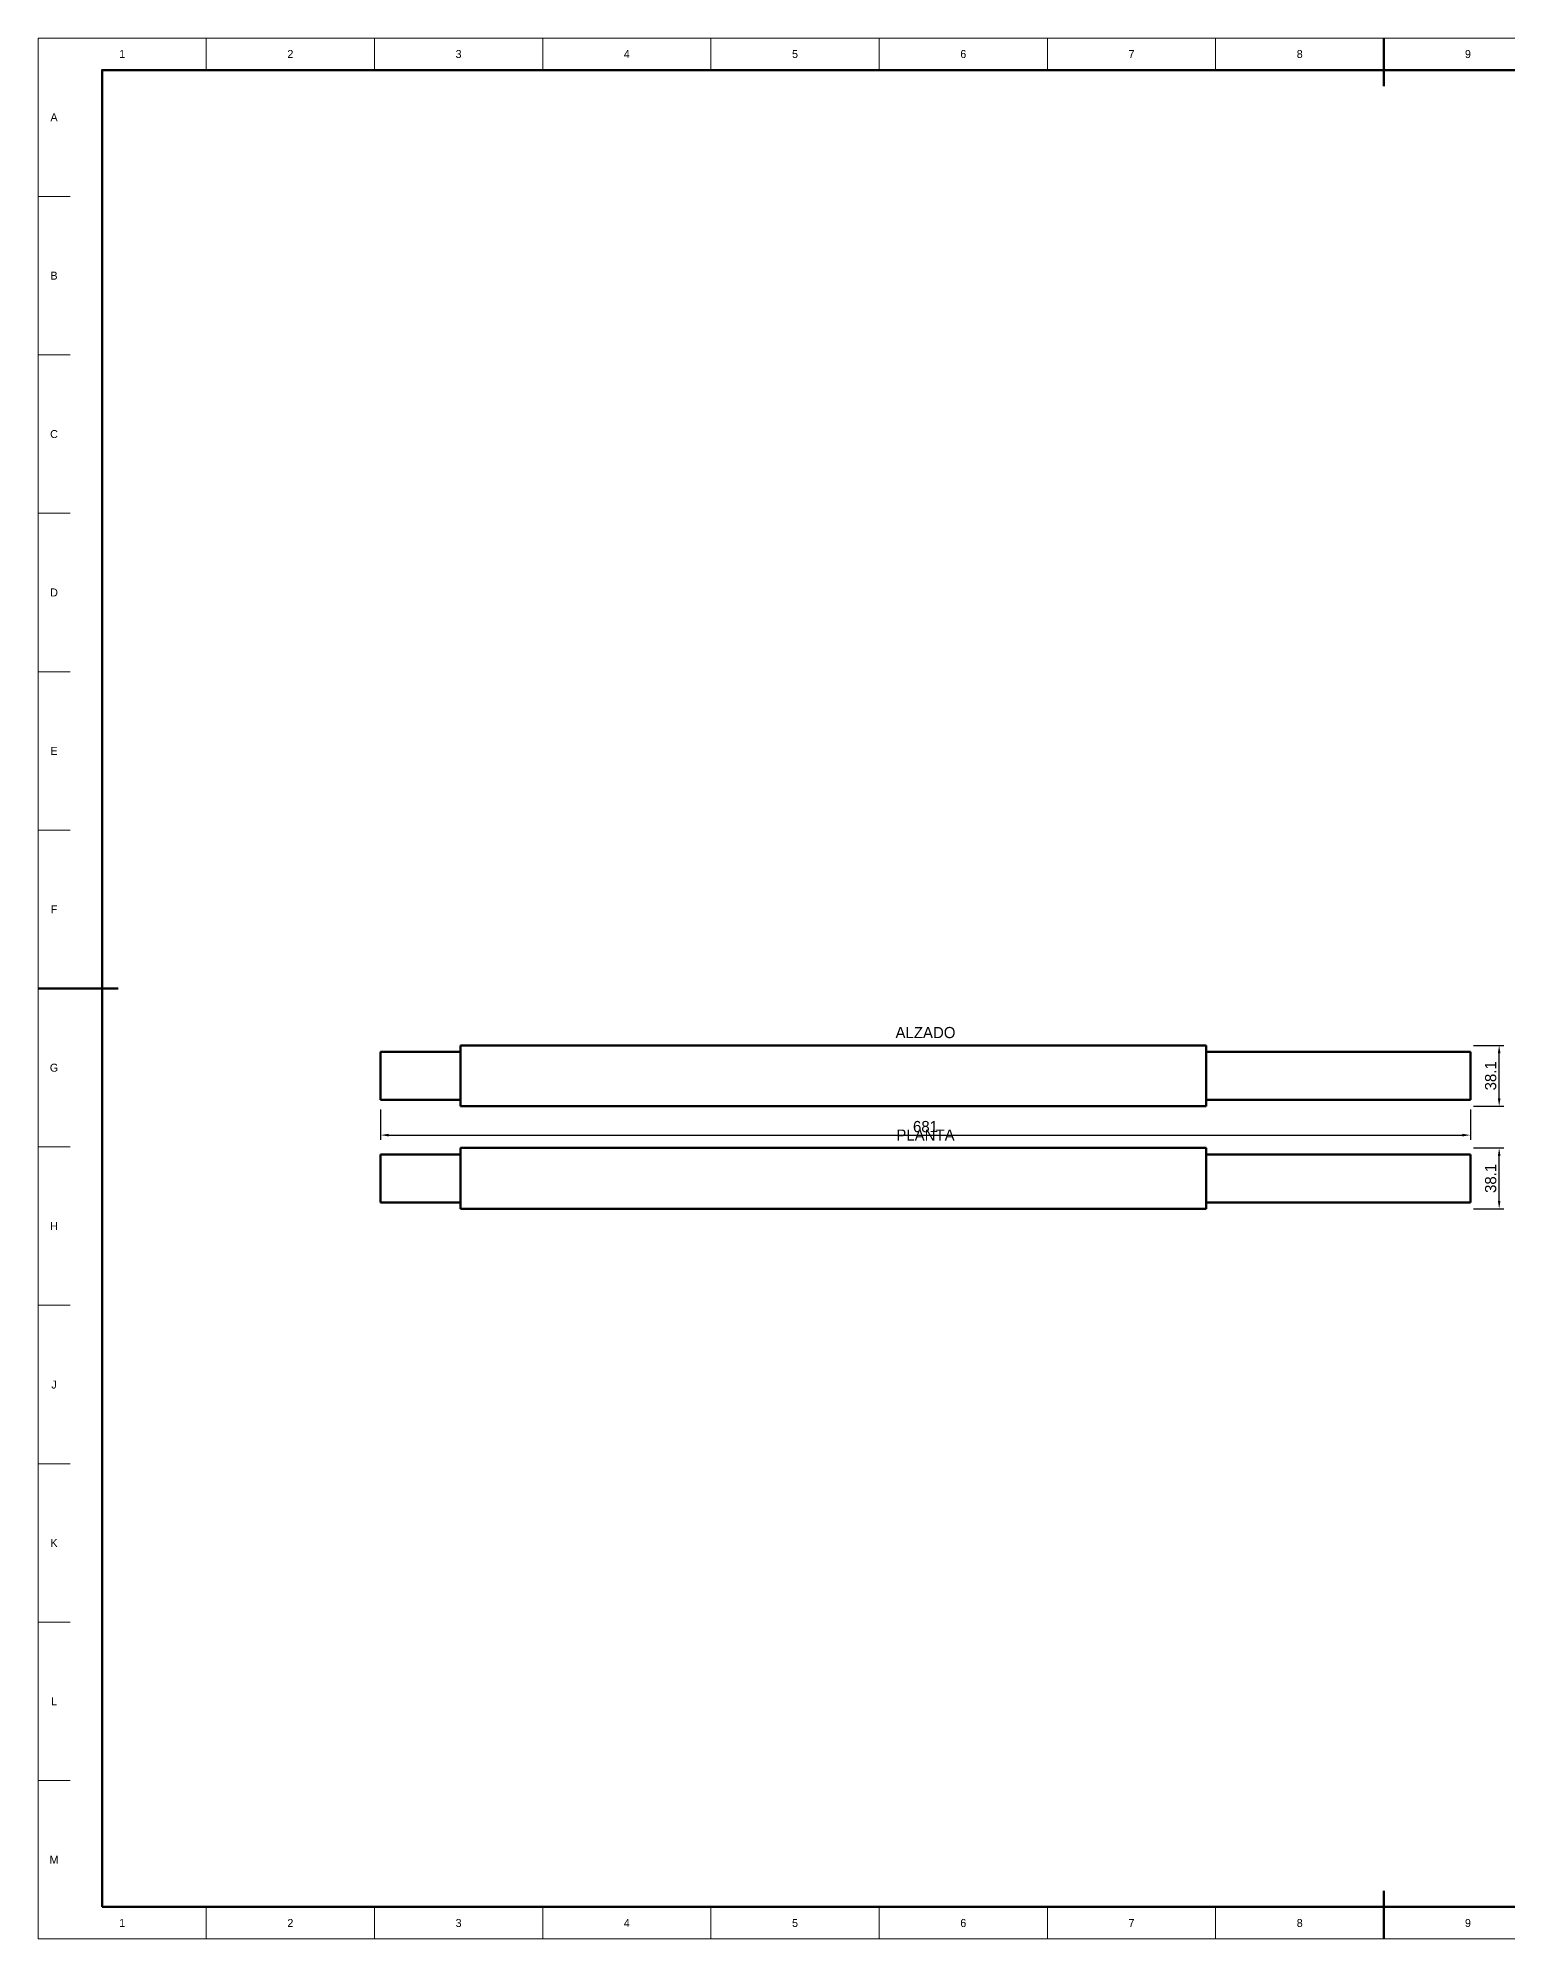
# Model space of a CAD drawing. Header units: millimetres. Extents: x 0 to 1682, y 0 to 1188.
# Drawn here: x 0 to 919, y 0 to 1188 of the extents above; entities that cross this region are included whole.
import ezdxf
from ezdxf.enums import TextEntityAlignment as Align

# ---------------------------------------------------------------- set-up
doc = ezdxf.new("R2010")
doc.units = ezdxf.units.MM
doc.linetypes.add('DASHED', pattern=[1.524, 1.27, -0.254])
for name, color, linetype, lineweight in [('COTAS', 7, 'CONTINUOUS', 25), ('FINA', 7, 'CONTINUOUS', 18), ('NORMA', 7, 'CONTINUOUS', 70), ('OCULTA', 8, 'DASHED', 25), ('TEXTO', 7, 'CONTINUOUS', 25), ('VISIBLE', 7, 'CONTINUOUS', 50)]:
    doc.layers.add(name, color=color, linetype=linetype, lineweight=lineweight)
doc.dimstyles.new('F3D_2000', dxfattribs={"dimtxt": 7, "dimasz": 5, "dimexe": 3, "dimexo": 2, "dimgap": 1.8, "dimtad": 1, "dimdec": 1, "dimdsep": 46, "dimcen": 2.5, "dimazin": 3, "dimtfac": 1, "dimtmove": 0, "dimatfit": 3})

msp = doc.modelspace()

# ---------------------------------------------------------------- linework, layer by layer
at = {"layer": 'FINA'}
for p, q in [((105.12, 1168), (105.12, 1188)), ((210.25, 1168), (210.25, 1188)), ((315.38, 1168), (315.38, 1188)), ((420.5, 1168), (420.5, 1188)), ((525.62, 1168), (525.62, 1188)), ((630.75, 1168), (630.75, 1188)), ((735.88, 1168), (735.88, 1188)), ((841, 1168), (841, 1188)), ((0, 1089), (20, 1089)), ((0, 990), (20, 990)), ((0, 891), (20, 891)), ((0, 792), (20, 792)), ((0, 693), (20, 693)), ((0, 594), (20, 594)), ((0, 495), (20, 495)), ((0, 396), (20, 396)), ((0, 297), (20, 297)), ((0, 198), (20, 198)), ((0, 99), (20, 99)), ((105.12, 0), (105.12, 20)), ((210.25, 0), (210.25, 20)), ((315.38, 0), (315.38, 20)), ((420.5, 0), (420.5, 20)), ((525.62, 0), (525.62, 20)), ((630.75, 0), (630.75, 20)), ((735.88, 0), (735.88, 20)), ((841, 0), (841, 20))]:
    msp.add_line(p, q, dxfattribs=at)
msp.add_lwpolyline([(0, 0), (1682, 0), (1682, 1188), (0, 1188)], close=True, dxfattribs=at)
at = {"layer": 'NORMA'}
for p, q in [((841, 1188), (841, 1158)), ((0, 594), (50, 594)), ((841, 0), (841, 30))]:
    msp.add_line(p, q, dxfattribs=at)
msp.add_lwpolyline([(40, 20), (1662, 20), (1662, 1168), (40, 1168)], close=True, dxfattribs=at)
at = {"layer": 'OCULTA'}
for p, q in [((264.07, 520.37), (264.07, 558.47)), ((730.07, 558.47), (264.07, 558.47)), ((264.07, 558.47), (264.07, 558.47)), ((730.07, 520.37), (730.07, 558.47)), ((730.07, 558.47), (730.07, 558.47)), ((214.07, 554.29), (214.07, 554.42)), ((214.07, 553.91), (214.07, 554.29)), ((214.07, 553.28), (214.07, 553.91)), ((214.07, 552.41), (214.07, 553.28)), ((214.07, 551.32), (214.07, 552.41)), ((214.07, 550.03), (214.07, 551.32)), ((214.07, 548.55), (214.07, 550.03)), ((214.07, 546.92), (214.07, 548.55)), ((214.07, 545.16), (214.07, 546.92)), ((264.07, 554.29), (264.07, 554.42)), ((264.07, 553.91), (264.07, 554.29)), ((264.07, 553.28), (264.07, 553.91)), ((264.07, 552.41), (264.07, 553.28)), ((264.07, 551.32), (264.07, 552.41)), ((264.07, 550.03), (264.07, 551.32)), ((264.07, 548.55), (264.07, 550.03)), ((264.07, 546.92), (264.07, 548.55)), ((264.07, 545.16), (264.07, 546.92)), ((730.07, 554.29), (730.07, 554.42)), ((730.07, 553.91), (730.07, 554.29)), ((730.07, 553.28), (730.07, 553.91)), ((730.07, 552.41), (730.07, 553.28)), ((730.07, 551.32), (730.07, 552.41)), ((730.07, 550.03), (730.07, 551.32)), ((730.07, 548.55), (730.07, 550.03)), ((730.07, 546.92), (730.07, 548.55)), ((730.07, 545.16), (730.07, 546.92)), ((895.07, 554.29), (895.07, 554.42)), ((895.07, 553.91), (895.07, 554.29)), ((895.07, 553.28), (895.07, 553.91)), ((895.07, 552.41), (895.07, 553.28)), ((895.07, 551.32), (895.07, 552.41)), ((895.07, 550.03), (895.07, 551.32)), ((895.07, 548.55), (895.07, 550.03)), ((895.07, 546.92), (895.07, 548.55)), ((895.07, 545.16), (895.07, 546.92)), ((214.07, 543.31), (214.07, 545.16)), ((214.07, 541.38), (214.07, 543.31)), ((214.07, 539.42), (214.07, 541.38)), ((214.07, 537.47), (214.07, 539.42)), ((214.07, 535.54), (214.07, 537.47)), ((214.07, 533.68), (214.07, 535.54)), ((264.07, 543.31), (264.07, 545.16)), ((264.07, 541.38), (264.07, 543.31)), ((264.07, 539.42), (264.07, 541.38)), ((264.07, 537.47), (264.07, 539.42)), ((264.07, 535.54), (264.07, 537.47)), ((264.07, 533.68), (264.07, 535.54)), ((730.07, 543.31), (730.07, 545.16)), ((730.07, 541.38), (730.07, 543.31)), ((730.07, 539.42), (730.07, 541.38)), ((730.07, 537.47), (730.07, 539.42)), ((730.07, 535.54), (730.07, 537.47)), ((730.07, 533.68), (730.07, 535.54)), ((895.07, 543.31), (895.07, 545.16)), ((895.07, 541.38), (895.07, 543.31)), ((895.07, 539.42), (895.07, 541.38)), ((895.07, 537.47), (895.07, 539.42)), ((895.07, 535.54), (895.07, 537.47)), ((895.07, 533.68), (895.07, 535.54)), ((214.07, 531.92), (214.07, 533.68)), ((214.07, 530.29), (214.07, 531.92)), ((214.07, 528.82), (214.07, 530.29)), ((214.07, 527.52), (214.07, 528.82)), ((214.07, 526.43), (214.07, 527.52)), ((214.07, 525.56), (214.07, 526.43)), ((214.07, 524.93), (214.07, 525.56)), ((214.07, 524.55), (214.07, 524.93)), ((214.07, 524.42), (214.07, 524.55)), ((264.07, 531.92), (264.07, 533.68)), ((264.07, 530.29), (264.07, 531.92)), ((264.07, 528.82), (264.07, 530.29)), ((264.07, 527.52), (264.07, 528.82)), ((264.07, 526.43), (264.07, 527.52)), ((264.07, 525.56), (264.07, 526.43)), ((264.07, 524.93), (264.07, 525.56)), ((264.07, 524.55), (264.07, 524.93)), ((264.07, 524.42), (264.07, 524.55)), ((730.07, 531.92), (730.07, 533.68)), ((730.07, 530.29), (730.07, 531.92)), ((730.07, 528.82), (730.07, 530.29)), ((730.07, 527.52), (730.07, 528.82)), ((730.07, 526.43), (730.07, 527.52)), ((730.07, 525.56), (730.07, 526.43)), ((730.07, 524.93), (730.07, 525.56)), ((730.07, 524.55), (730.07, 524.93)), ((730.07, 524.42), (730.07, 524.55)), ((895.07, 531.92), (895.07, 533.68)), ((895.07, 530.29), (895.07, 531.92)), ((895.07, 528.82), (895.07, 530.29)), ((895.07, 527.52), (895.07, 528.82)), ((895.07, 526.43), (895.07, 527.52)), ((895.07, 525.56), (895.07, 526.43)), ((895.07, 524.93), (895.07, 525.56)), ((895.07, 524.55), (895.07, 524.93)), ((895.07, 524.42), (895.07, 524.55)), ((730.07, 520.37), (264.07, 520.37)), ((264.07, 520.37), (264.07, 520.37)), ((730.07, 520.37), (730.07, 520.37)), ((214.07, 490.19), (214.07, 490.32)), ((214.07, 489.81), (214.07, 490.19)), ((214.07, 489.18), (214.07, 489.81)), ((214.07, 488.31), (214.07, 489.18)), ((214.07, 487.22), (214.07, 488.31)), ((214.07, 485.93), (214.07, 487.22)), ((730.07, 494.37), (264.07, 494.37)), ((264.07, 494.37), (264.07, 456.27)), ((264.07, 494.37), (264.07, 494.37)), ((264.07, 490.19), (264.07, 490.32)), ((264.07, 489.81), (264.07, 490.19)), ((264.07, 489.18), (264.07, 489.81)), ((264.07, 488.31), (264.07, 489.18)), ((264.07, 487.22), (264.07, 488.31)), ((264.07, 485.93), (264.07, 487.22)), ((730.07, 456.27), (730.07, 494.37)), ((730.07, 494.37), (730.07, 494.37)), ((730.07, 490.19), (730.07, 490.32)), ((730.07, 489.81), (730.07, 490.19)), ((730.07, 489.18), (730.07, 489.81)), ((730.07, 488.31), (730.07, 489.18)), ((730.07, 487.22), (730.07, 488.31)), ((730.07, 485.93), (730.07, 487.22)), ((895.07, 490.19), (895.07, 490.32)), ((895.07, 489.81), (895.07, 490.19)), ((895.07, 489.18), (895.07, 489.81)), ((895.07, 488.31), (895.07, 489.18)), ((895.07, 487.22), (895.07, 488.31)), ((895.07, 485.93), (895.07, 487.22)), ((214.07, 484.45), (214.07, 485.93)), ((214.07, 482.82), (214.07, 484.45)), ((214.07, 481.06), (214.07, 482.82)), ((214.07, 479.21), (214.07, 481.06)), ((214.07, 477.28), (214.07, 479.21)), ((214.07, 475.32), (214.07, 477.28)), ((214.07, 475.32), (214.07, 473.37)), ((264.07, 484.45), (264.07, 485.93)), ((264.07, 482.82), (264.07, 484.45)), ((264.07, 481.06), (264.07, 482.82)), ((264.07, 479.21), (264.07, 481.06)), ((264.07, 477.28), (264.07, 479.21)), ((264.07, 475.32), (264.07, 477.28)), ((264.07, 475.32), (264.07, 473.37)), ((730.07, 484.45), (730.07, 485.93)), ((730.07, 482.82), (730.07, 484.45)), ((730.07, 481.06), (730.07, 482.82)), ((730.07, 479.21), (730.07, 481.06)), ((730.07, 477.28), (730.07, 479.21)), ((730.07, 475.32), (730.07, 477.28)), ((730.07, 475.32), (730.07, 473.37)), ((895.07, 484.45), (895.07, 485.93)), ((895.07, 482.82), (895.07, 484.45)), ((895.07, 481.06), (895.07, 482.82)), ((895.07, 479.21), (895.07, 481.06)), ((895.07, 477.28), (895.07, 479.21)), ((895.07, 475.32), (895.07, 477.28)), ((895.07, 475.32), (895.07, 473.37)), ((214.07, 471.44), (214.07, 473.37)), ((214.07, 469.58), (214.07, 471.44)), ((214.07, 467.82), (214.07, 469.58)), ((214.07, 466.19), (214.07, 467.82)), ((214.07, 464.72), (214.07, 466.19)), ((214.07, 463.42), (214.07, 464.72)), ((214.07, 462.33), (214.07, 463.42)), ((264.07, 471.44), (264.07, 473.37)), ((264.07, 469.58), (264.07, 471.44)), ((264.07, 467.82), (264.07, 469.58)), ((264.07, 466.19), (264.07, 467.82)), ((264.07, 464.72), (264.07, 466.19)), ((264.07, 463.42), (264.07, 464.72)), ((264.07, 462.33), (264.07, 463.42)), ((730.07, 471.44), (730.07, 473.37)), ((730.07, 469.58), (730.07, 471.44)), ((730.07, 467.82), (730.07, 469.58)), ((730.07, 466.19), (730.07, 467.82)), ((730.07, 464.72), (730.07, 466.19)), ((730.07, 463.42), (730.07, 464.72)), ((730.07, 462.33), (730.07, 463.42)), ((895.07, 471.44), (895.07, 473.37)), ((895.07, 469.58), (895.07, 471.44)), ((895.07, 467.82), (895.07, 469.58)), ((895.07, 466.19), (895.07, 467.82)), ((895.07, 464.72), (895.07, 466.19)), ((895.07, 463.42), (895.07, 464.72)), ((895.07, 462.33), (895.07, 463.42)), ((214.07, 461.46), (214.07, 462.33)), ((214.07, 460.83), (214.07, 461.46)), ((214.07, 460.45), (214.07, 460.83)), ((214.07, 460.32), (214.07, 460.45)), ((264.07, 461.46), (264.07, 462.33)), ((264.07, 460.83), (264.07, 461.46)), ((264.07, 460.45), (264.07, 460.83)), ((264.07, 460.32), (264.07, 460.45)), ((730.07, 456.27), (264.07, 456.27)), ((264.07, 456.27), (264.07, 456.27)), ((730.07, 461.46), (730.07, 462.33)), ((730.07, 460.83), (730.07, 461.46)), ((730.07, 460.45), (730.07, 460.83)), ((730.07, 460.32), (730.07, 460.45)), ((730.07, 456.27), (730.07, 456.27)), ((895.07, 461.46), (895.07, 462.33)), ((895.07, 460.83), (895.07, 461.46)), ((895.07, 460.45), (895.07, 460.83)), ((895.07, 460.32), (895.07, 460.45))]:
    msp.add_line(p, q, dxfattribs=at)
at = {"layer": 'VISIBLE'}
for p, q in [((264.07, 520.37), (264.07, 558.47)), ((730.07, 558.47), (264.07, 558.47)), ((264.07, 554.42), (264.07, 558.47)), ((264.07, 558.47), (264.07, 558.47)), ((264.07, 558.47), (264.07, 558.47)), ((264.07, 558.47), (730.07, 558.47)), ((730.07, 520.37), (730.07, 558.47)), ((730.07, 558.47), (730.07, 558.47)), ((730.07, 558.47), (730.07, 558.47)), ((730.07, 558.47), (730.07, 554.42)), ((214.07, 554.42), (214.07, 554.29)), ((214.07, 554.42), (214.07, 554.42)), ((214.07, 554.42), (214.07, 554.42)), ((214.07, 554.42), (264.07, 554.42)), ((214.07, 524.42), (214.07, 554.42)), ((214.07, 554.29), (214.07, 553.91)), ((214.07, 553.91), (214.07, 553.28)), ((214.07, 553.28), (214.07, 552.41)), ((214.07, 552.41), (214.07, 551.32)), ((214.07, 551.32), (214.07, 550.03)), ((214.07, 550.03), (214.07, 548.55)), ((214.07, 548.55), (214.07, 546.92)), ((214.07, 546.92), (214.07, 545.16)), ((264.07, 554.42), (264.07, 554.29)), ((264.07, 554.42), (264.07, 554.42)), ((264.07, 554.42), (264.07, 554.42)), ((264.07, 554.42), (264.07, 554.42)), ((264.07, 554.42), (264.07, 554.42)), ((264.07, 554.42), (264.07, 554.42)), ((264.07, 554.42), (264.07, 554.42)), ((264.07, 554.42), (264.07, 554.42)), ((264.07, 554.42), (264.07, 554.42)), ((264.07, 554.42), (264.07, 554.42)), ((264.07, 554.42), (264.07, 554.42)), ((264.07, 554.42), (264.07, 554.42)), ((264.07, 554.42), (264.07, 554.42)), ((264.07, 554.42), (264.07, 554.42)), ((264.07, 554.42), (264.07, 554.42)), ((264.07, 554.42), (264.07, 554.42)), ((264.07, 554.42), (264.07, 554.42)), ((264.07, 554.29), (264.07, 553.91)), ((264.07, 553.91), (264.07, 553.28)), ((264.07, 553.28), (264.07, 552.41)), ((264.07, 552.41), (264.07, 551.32)), ((264.07, 551.32), (264.07, 550.03)), ((264.07, 550.03), (264.07, 548.55)), ((264.07, 548.55), (264.07, 546.92)), ((264.07, 546.92), (264.07, 545.16)), ((730.07, 554.42), (730.07, 554.29)), ((730.07, 554.42), (730.07, 554.42)), ((730.07, 554.42), (730.07, 554.42)), ((730.07, 554.42), (730.07, 554.42)), ((730.07, 554.42), (730.07, 554.42)), ((730.07, 554.42), (730.07, 554.42)), ((730.07, 554.42), (730.07, 554.42)), ((730.07, 554.42), (730.07, 554.42)), ((730.07, 554.42), (730.07, 554.42)), ((730.07, 554.42), (730.07, 554.42)), ((730.07, 554.42), (730.07, 554.42)), ((730.07, 554.42), (730.07, 554.42)), ((730.07, 554.42), (730.07, 554.42)), ((730.07, 554.42), (730.07, 554.42)), ((730.07, 554.42), (730.07, 554.42)), ((730.07, 554.42), (730.07, 554.42)), ((730.07, 554.42), (730.07, 554.42)), ((730.07, 554.42), (895.07, 554.42)), ((730.07, 554.29), (730.07, 553.91)), ((730.07, 553.91), (730.07, 553.28)), ((730.07, 553.28), (730.07, 552.41)), ((730.07, 552.41), (730.07, 551.32)), ((730.07, 551.32), (730.07, 550.03)), ((730.07, 550.03), (730.07, 548.55)), ((730.07, 548.55), (730.07, 546.92)), ((730.07, 546.92), (730.07, 545.16)), ((895.07, 554.42), (895.07, 554.29)), ((895.07, 554.42), (895.07, 554.42)), ((895.07, 554.42), (895.07, 554.42)), ((895.07, 554.42), (895.07, 524.42)), ((895.07, 554.29), (895.07, 553.91)), ((895.07, 553.91), (895.07, 553.28)), ((895.07, 553.28), (895.07, 552.41)), ((895.07, 552.41), (895.07, 551.32)), ((895.07, 551.32), (895.07, 550.03)), ((895.07, 550.03), (895.07, 548.55)), ((895.07, 548.55), (895.07, 546.92)), ((895.07, 546.92), (895.07, 545.16)), ((214.07, 545.16), (214.07, 543.31)), ((214.07, 543.31), (214.07, 541.38)), ((214.07, 541.38), (214.07, 539.42)), ((214.07, 539.42), (214.07, 537.47)), ((214.07, 537.47), (214.07, 535.54)), ((214.07, 535.54), (214.07, 533.68)), ((264.07, 545.16), (264.07, 543.31)), ((264.07, 543.31), (264.07, 541.38)), ((264.07, 541.38), (264.07, 539.42)), ((264.07, 539.42), (264.07, 537.47)), ((264.07, 537.47), (264.07, 535.54)), ((264.07, 535.54), (264.07, 533.68)), ((730.07, 545.16), (730.07, 543.31)), ((730.07, 543.31), (730.07, 541.38)), ((730.07, 541.38), (730.07, 539.42)), ((730.07, 539.42), (730.07, 537.47)), ((730.07, 537.47), (730.07, 535.54)), ((730.07, 535.54), (730.07, 533.68)), ((895.07, 545.16), (895.07, 543.31)), ((895.07, 543.31), (895.07, 541.38)), ((895.07, 541.38), (895.07, 539.42)), ((895.07, 539.42), (895.07, 537.47)), ((895.07, 537.47), (895.07, 535.54)), ((895.07, 535.54), (895.07, 533.68)), ((214.07, 533.68), (214.07, 531.92)), ((214.07, 531.92), (214.07, 530.29)), ((214.07, 530.29), (214.07, 528.82)), ((214.07, 528.82), (214.07, 527.52)), ((214.07, 527.52), (214.07, 526.43)), ((214.07, 526.43), (214.07, 525.56)), ((214.07, 525.56), (214.07, 524.93)), ((214.07, 524.93), (214.07, 524.55)), ((214.07, 524.42), (214.07, 524.55)), ((264.07, 524.42), (214.07, 524.42)), ((214.07, 524.42), (214.07, 524.42)), ((214.07, 524.42), (214.07, 524.42)), ((264.07, 533.68), (264.07, 531.92)), ((264.07, 531.92), (264.07, 530.29)), ((264.07, 530.29), (264.07, 528.82)), ((264.07, 528.82), (264.07, 527.52)), ((264.07, 527.52), (264.07, 526.43)), ((264.07, 526.43), (264.07, 525.56)), ((264.07, 525.56), (264.07, 524.93)), ((264.07, 524.93), (264.07, 524.55)), ((264.07, 524.42), (264.07, 524.55)), ((264.07, 520.37), (264.07, 524.42)), ((264.07, 524.42), (264.07, 524.42)), ((264.07, 524.42), (264.07, 524.42)), ((264.07, 524.42), (264.07, 524.42)), ((264.07, 524.42), (264.07, 524.42)), ((264.07, 524.42), (264.07, 524.42)), ((264.07, 524.42), (264.07, 524.42)), ((264.07, 524.42), (264.07, 524.42)), ((264.07, 524.42), (264.07, 524.42)), ((264.07, 524.42), (264.07, 524.42)), ((264.07, 524.42), (264.07, 524.42)), ((264.07, 524.42), (264.07, 524.42)), ((264.07, 524.42), (264.07, 524.42)), ((264.07, 524.42), (264.07, 524.42)), ((264.07, 524.42), (264.07, 524.42)), ((264.07, 524.42), (264.07, 524.42)), ((264.07, 524.42), (264.07, 524.42)), ((730.07, 533.68), (730.07, 531.92)), ((730.07, 531.92), (730.07, 530.29)), ((730.07, 530.29), (730.07, 528.82)), ((730.07, 528.82), (730.07, 527.52)), ((730.07, 527.52), (730.07, 526.43)), ((730.07, 526.43), (730.07, 525.56)), ((730.07, 525.56), (730.07, 524.93)), ((730.07, 524.93), (730.07, 524.55)), ((730.07, 524.42), (730.07, 524.55)), ((895.07, 524.42), (730.07, 524.42)), ((730.07, 524.42), (730.07, 524.42)), ((730.07, 524.42), (730.07, 524.42)), ((730.07, 524.42), (730.07, 524.42)), ((730.07, 524.42), (730.07, 524.42)), ((730.07, 524.42), (730.07, 524.42)), ((730.07, 524.42), (730.07, 524.42)), ((730.07, 524.42), (730.07, 524.42)), ((730.07, 524.42), (730.07, 524.42)), ((730.07, 524.42), (730.07, 524.42)), ((730.07, 524.42), (730.07, 524.42)), ((730.07, 524.42), (730.07, 524.42)), ((730.07, 524.42), (730.07, 524.42)), ((730.07, 524.42), (730.07, 524.42)), ((730.07, 524.42), (730.07, 524.42)), ((730.07, 524.42), (730.07, 524.42)), ((730.07, 524.42), (730.07, 524.42)), ((730.07, 524.42), (730.07, 520.37)), ((895.07, 533.68), (895.07, 531.92)), ((895.07, 531.92), (895.07, 530.29)), ((895.07, 530.29), (895.07, 528.82)), ((895.07, 528.82), (895.07, 527.52)), ((895.07, 527.52), (895.07, 526.43)), ((895.07, 526.43), (895.07, 525.56)), ((895.07, 525.56), (895.07, 524.93)), ((895.07, 524.93), (895.07, 524.55)), ((895.07, 524.42), (895.07, 524.55)), ((895.07, 524.42), (895.07, 524.42)), ((895.07, 524.42), (895.07, 524.42)), ((730.07, 520.37), (264.07, 520.37)), ((730.07, 520.37), (264.07, 520.37)), ((264.07, 520.37), (264.07, 520.37)), ((264.07, 520.37), (264.07, 520.37)), ((730.07, 520.37), (730.07, 520.37)), ((730.07, 520.37), (730.07, 520.37)), ((214.07, 490.32), (214.07, 490.19)), ((214.07, 490.32), (214.07, 490.32)), ((214.07, 490.32), (214.07, 490.32)), ((214.07, 490.32), (264.07, 490.32)), ((214.07, 460.32), (214.07, 490.32)), ((214.07, 490.19), (214.07, 489.81)), ((214.07, 489.81), (214.07, 489.18)), ((214.07, 489.18), (214.07, 488.31)), ((214.07, 488.31), (214.07, 487.22)), ((214.07, 487.22), (214.07, 485.93)), ((730.07, 494.37), (264.07, 494.37)), ((264.07, 494.37), (264.07, 456.27)), ((264.07, 490.32), (264.07, 494.37)), ((264.07, 494.37), (264.07, 494.37)), ((264.07, 494.37), (264.07, 494.37)), ((264.07, 494.37), (730.07, 494.37)), ((264.07, 490.32), (264.07, 490.19)), ((264.07, 490.32), (264.07, 490.32)), ((264.07, 490.32), (264.07, 490.32)), ((264.07, 490.32), (264.07, 490.32)), ((264.07, 490.32), (264.07, 490.32)), ((264.07, 490.32), (264.07, 490.32)), ((264.07, 490.32), (264.07, 490.32)), ((264.07, 490.32), (264.07, 490.32)), ((264.07, 490.32), (264.07, 490.32)), ((264.07, 490.32), (264.07, 490.32)), ((264.07, 490.32), (264.07, 490.32)), ((264.07, 490.32), (264.07, 490.32)), ((264.07, 490.32), (264.07, 490.32)), ((264.07, 490.32), (264.07, 490.32)), ((264.07, 490.32), (264.07, 490.32)), ((264.07, 490.32), (264.07, 490.32)), ((264.07, 490.32), (264.07, 490.32)), ((264.07, 490.19), (264.07, 489.81)), ((264.07, 489.81), (264.07, 489.18)), ((264.07, 489.18), (264.07, 488.31)), ((264.07, 488.31), (264.07, 487.22)), ((264.07, 487.22), (264.07, 485.93)), ((730.07, 456.27), (730.07, 494.37)), ((730.07, 494.37), (730.07, 494.37)), ((730.07, 494.37), (730.07, 494.37)), ((730.07, 494.37), (730.07, 490.32)), ((730.07, 490.32), (730.07, 490.19)), ((730.07, 490.32), (730.07, 490.32)), ((730.07, 490.32), (730.07, 490.32)), ((730.07, 490.32), (730.07, 490.32)), ((730.07, 490.32), (730.07, 490.32)), ((730.07, 490.32), (730.07, 490.32)), ((730.07, 490.32), (730.07, 490.32)), ((730.07, 490.32), (730.07, 490.32)), ((730.07, 490.32), (730.07, 490.32)), ((730.07, 490.32), (730.07, 490.32)), ((730.07, 490.32), (730.07, 490.32)), ((730.07, 490.32), (730.07, 490.32)), ((730.07, 490.32), (730.07, 490.32)), ((730.07, 490.32), (730.07, 490.32)), ((730.07, 490.32), (730.07, 490.32)), ((730.07, 490.32), (730.07, 490.32)), ((730.07, 490.32), (730.07, 490.32)), ((730.07, 490.32), (895.07, 490.32)), ((730.07, 490.19), (730.07, 489.81)), ((730.07, 489.81), (730.07, 489.18)), ((730.07, 489.18), (730.07, 488.31)), ((730.07, 488.31), (730.07, 487.22)), ((730.07, 487.22), (730.07, 485.93)), ((895.07, 490.32), (895.07, 490.19)), ((895.07, 490.32), (895.07, 490.32)), ((895.07, 490.32), (895.07, 490.32)), ((895.07, 490.32), (895.07, 460.32)), ((895.07, 490.19), (895.07, 489.81)), ((895.07, 489.81), (895.07, 489.18)), ((895.07, 489.18), (895.07, 488.31)), ((895.07, 488.31), (895.07, 487.22)), ((895.07, 487.22), (895.07, 485.93)), ((214.07, 485.93), (214.07, 484.45)), ((214.07, 484.45), (214.07, 482.82)), ((214.07, 482.82), (214.07, 481.06)), ((214.07, 481.06), (214.07, 479.21)), ((214.07, 479.21), (214.07, 477.28)), ((214.07, 477.28), (214.07, 475.32)), ((214.07, 475.32), (214.07, 473.37)), ((264.07, 485.93), (264.07, 484.45)), ((264.07, 484.45), (264.07, 482.82)), ((264.07, 482.82), (264.07, 481.06)), ((264.07, 481.06), (264.07, 479.21)), ((264.07, 479.21), (264.07, 477.28)), ((264.07, 477.28), (264.07, 475.32)), ((264.07, 475.32), (264.07, 473.37)), ((730.07, 485.93), (730.07, 484.45)), ((730.07, 484.45), (730.07, 482.82)), ((730.07, 482.82), (730.07, 481.06)), ((730.07, 481.06), (730.07, 479.21)), ((730.07, 479.21), (730.07, 477.28)), ((730.07, 477.28), (730.07, 475.32)), ((730.07, 475.32), (730.07, 473.37)), ((895.07, 485.93), (895.07, 484.45)), ((895.07, 484.45), (895.07, 482.82)), ((895.07, 482.82), (895.07, 481.06)), ((895.07, 481.06), (895.07, 479.21)), ((895.07, 479.21), (895.07, 477.28)), ((895.07, 477.28), (895.07, 475.32)), ((895.07, 475.32), (895.07, 473.37)), ((214.07, 473.37), (214.07, 471.44)), ((214.07, 471.44), (214.07, 469.58)), ((214.07, 469.58), (214.07, 467.82)), ((214.07, 467.82), (214.07, 466.19)), ((214.07, 466.19), (214.07, 464.72)), ((214.07, 464.72), (214.07, 463.42)), ((214.07, 463.42), (214.07, 462.33)), ((264.07, 473.37), (264.07, 471.44)), ((264.07, 471.44), (264.07, 469.58)), ((264.07, 469.58), (264.07, 467.82)), ((264.07, 467.82), (264.07, 466.19)), ((264.07, 466.19), (264.07, 464.72)), ((264.07, 464.72), (264.07, 463.42)), ((264.07, 463.42), (264.07, 462.33)), ((730.07, 473.37), (730.07, 471.44)), ((730.07, 471.44), (730.07, 469.58)), ((730.07, 469.58), (730.07, 467.82)), ((730.07, 467.82), (730.07, 466.19)), ((730.07, 466.19), (730.07, 464.72)), ((730.07, 464.72), (730.07, 463.42)), ((730.07, 463.42), (730.07, 462.33)), ((895.07, 473.37), (895.07, 471.44)), ((895.07, 471.44), (895.07, 469.58)), ((895.07, 469.58), (895.07, 467.82)), ((895.07, 467.82), (895.07, 466.19)), ((895.07, 466.19), (895.07, 464.72)), ((895.07, 464.72), (895.07, 463.42)), ((895.07, 463.42), (895.07, 462.33)), ((214.07, 462.33), (214.07, 461.46)), ((214.07, 461.46), (214.07, 460.83)), ((214.07, 460.83), (214.07, 460.45)), ((214.07, 460.45), (214.07, 460.32)), ((264.07, 460.32), (214.07, 460.32)), ((214.07, 460.32), (214.07, 460.32)), ((214.07, 460.32), (214.07, 460.32)), ((264.07, 462.33), (264.07, 461.46)), ((264.07, 461.46), (264.07, 460.83)), ((264.07, 460.83), (264.07, 460.45)), ((264.07, 460.45), (264.07, 460.32)), ((264.07, 456.27), (264.07, 460.32)), ((264.07, 460.32), (264.07, 460.32)), ((264.07, 460.32), (264.07, 460.32)), ((264.07, 460.32), (264.07, 460.32)), ((264.07, 460.32), (264.07, 460.32)), ((264.07, 460.32), (264.07, 460.32)), ((264.07, 460.32), (264.07, 460.32)), ((264.07, 460.32), (264.07, 460.32)), ((264.07, 460.32), (264.07, 460.32)), ((264.07, 460.32), (264.07, 460.32)), ((264.07, 460.32), (264.07, 460.32)), ((264.07, 460.32), (264.07, 460.32)), ((264.07, 460.32), (264.07, 460.32)), ((264.07, 460.32), (264.07, 460.32)), ((264.07, 460.32), (264.07, 460.32)), ((264.07, 460.32), (264.07, 460.32)), ((264.07, 460.32), (264.07, 460.32)), ((730.07, 456.27), (264.07, 456.27)), ((730.07, 456.27), (264.07, 456.27)), ((264.07, 456.27), (264.07, 456.27)), ((264.07, 456.27), (264.07, 456.27)), ((730.07, 462.33), (730.07, 461.46)), ((730.07, 461.46), (730.07, 460.83)), ((730.07, 460.83), (730.07, 460.45)), ((730.07, 460.45), (730.07, 460.32)), ((895.07, 460.32), (730.07, 460.32)), ((730.07, 460.32), (730.07, 460.32)), ((730.07, 460.32), (730.07, 460.32)), ((730.07, 460.32), (730.07, 460.32)), ((730.07, 460.32), (730.07, 460.32)), ((730.07, 460.32), (730.07, 460.32)), ((730.07, 460.32), (730.07, 460.32)), ((730.07, 460.32), (730.07, 460.32)), ((730.07, 460.32), (730.07, 460.32)), ((730.07, 460.32), (730.07, 460.32)), ((730.07, 460.32), (730.07, 460.32)), ((730.07, 460.32), (730.07, 460.32)), ((730.07, 460.32), (730.07, 460.32)), ((730.07, 460.32), (730.07, 460.32)), ((730.07, 460.32), (730.07, 460.32)), ((730.07, 460.32), (730.07, 460.32)), ((730.07, 460.32), (730.07, 460.32)), ((730.07, 460.32), (730.07, 456.27)), ((730.07, 456.27), (730.07, 456.27)), ((730.07, 456.27), (730.07, 456.27)), ((895.07, 462.33), (895.07, 461.46)), ((895.07, 461.46), (895.07, 460.83)), ((895.07, 460.83), (895.07, 460.45)), ((895.07, 460.45), (895.07, 460.32)), ((895.07, 460.32), (895.07, 460.32)), ((895.07, 460.32), (895.07, 460.32))]:
    msp.add_line(p, q, dxfattribs=at)

# ---------------------------------------------------------------- texts
at = {"layer": 'TEXTO'}
for s, height, p in [('1', 5, (52.56, 1178)), ('2', 5, (157.69, 1178)), ('3', 5, (262.81, 1178)), ('4', 5, (367.94, 1178)), ('5', 5, (473.06, 1178)), ('6', 5, (578.19, 1178)), ('7', 5, (683.31, 1178)), ('8', 5, (788.44, 1178)), ('9', 5, (893.56, 1178)), ('A', 5, (10, 1138.5)), ('B', 5, (10, 1039.5)), ('C', 5, (10, 940.5)), ('D', 5, (10, 841.5)), ('E', 5, (10, 742.5)), ('F', 5, (10, 643.5)), ('ALZADO', 7, (554.57, 566.47)), ('G', 5, (10, 544.5)), ('PLANTA', 7, (554.57, 502.37)), ('H', 5, (10, 445.5)), ('J', 5, (10, 346.5)), ('K', 5, (10, 247.5)), ('L', 5, (10, 148.5)), ('M', 5, (10, 49.5)), ('1', 5, (52.56, 10)), ('2', 5, (157.69, 10)), ('3', 5, (262.81, 10)), ('4', 5, (367.94, 10)), ('5', 5, (473.06, 10)), ('6', 5, (578.19, 10)), ('7', 5, (683.31, 10)), ('8', 5, (788.44, 10)), ('9', 5, (893.56, 10))]:
    msp.add_text(s, height=height, dxfattribs=at).set_placement(p, align=Align.MIDDLE_CENTER)

# ---------------------------------------------------------------- dimensions: what is measured, and where the dimension line sits
at = {"layer": 'COTAS'}
for base, p1, p2 in [((913.07, 520.37), (895.07, 520.37), (895.07, 558.47)), ((913.07, 456.27), (895.07, 456.27), (895.07, 494.37))]:
    msp.add_linear_dim(base=base, p1=p1, p2=p2, angle=90, dimstyle='F3D_2000', dxfattribs=at).render()
msp.add_linear_dim(base=(214.07, 502.37), p1=(214.07, 520.37), p2=(895.07, 520.37), dimstyle='F3D_2000', dxfattribs=at).render()

doc.saveas('drawing.dxf')
